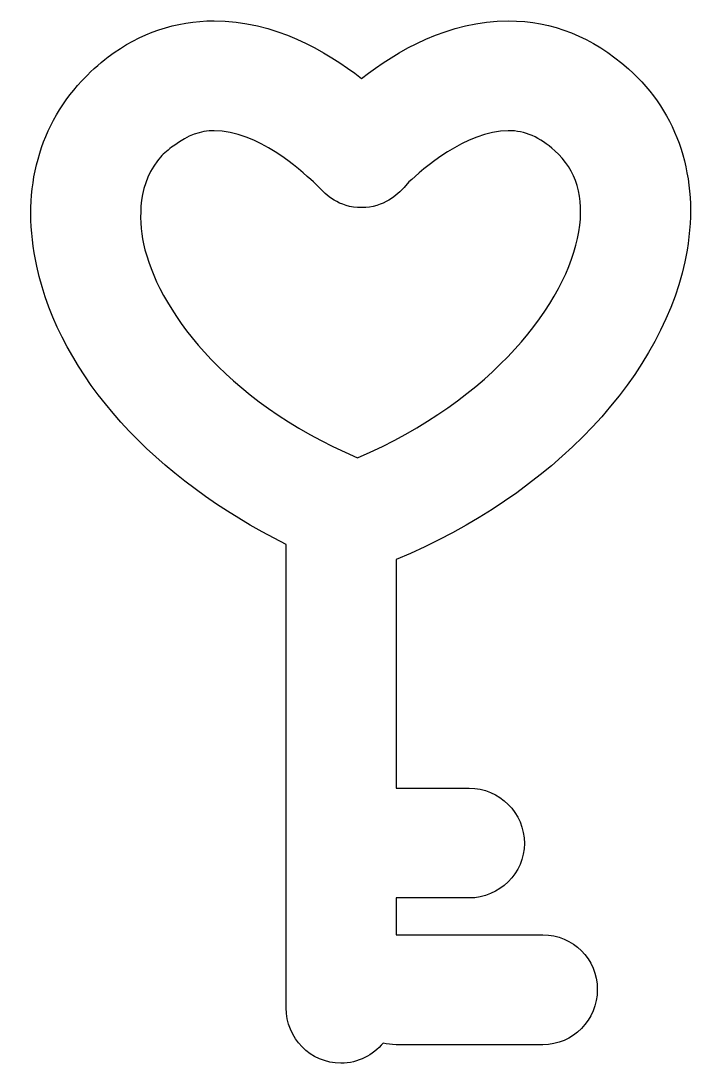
# Model space of a CAD drawing. Header units: centimetres. Extents: x -6.8 to 6.8, y -10.5 to 10.5.
import ezdxf

# ---------------------------------------------------------------- set-up
doc = ezdxf.new("R2010")
doc.units = ezdxf.units.CM
doc.header["$MEASUREMENT"] = 0
doc.layers.add('Layer 1', color=7, linetype='Continuous')

msp = doc.modelspace()

# ---------------------------------------------------------------- linework, layer by layer
at = {"layer": 'Layer 1'}
for points, knots in [([(6.55844, 5.86253), (6.80006, 7.31218), (6.38127, 8.61676), (5.38274, 9.50256), (5.38274, 9.50256), (4.65794, 10.14677), (3.8527, 10.46877), (2.96691, 10.46877), (2.96691, 10.46877), (1.77504, 10.46877), (0.72824, 9.87285), (0.01958, 9.30923), (0.01958, 9.30923), (-0.70525, 9.87285), (-1.73612, 10.46877), (-2.94391, 10.46877), (-2.94391, 10.46877), (-3.71702, 10.46877), (-4.42566, 10.22718), (-5.06986, 9.74418), (-5.06986, 9.74418), (-5.24703, 9.61527), (-5.47248, 9.40578), (-5.60136, 9.26097), (-5.60136, 9.26097), (-6.50335, 8.29453), (-6.82556, 6.97378), (-6.50335, 5.54053), (-6.50335, 5.54053), (-6.03631, 3.33398), (-4.13578, 1.25629), (-1.4945, -0.04829), (-1.4945, -0.04829), (-1.4945, -0.04829), (-1.4945, -9.35755), (-1.4945, -9.35755), (-1.4945, -9.35755), (-1.4945, -9.9694), (-1.01129, -10.4688), (-0.3992, -10.4688), (-0.3992, -10.4688), (-0.04487, -10.4688), (0.24501, -10.30777), (0.45429, -10.06618), (0.45429, -10.06618), (0.53488, -10.08235), (0.6155, -10.09827), (0.71207, -10.09827), (0.71207, -10.09827), (0.71207, -10.09827), (3.6594, -10.09827), (3.6594, -10.09827), (3.6594, -10.09827), (4.27151, -10.09827), (4.7547, -9.59913), (4.7547, -8.98702), (4.7547, -8.98702), (4.7547, -8.37496), (4.27149, -7.89194), (3.6594, -7.89194), (3.6594, -7.89194), (3.6594, -7.89194), (0.71205, -7.89194), (0.71205, -7.89194), (0.71205, -7.89194), (0.71205, -7.89194), (0.71205, -7.15095), (0.71205, -7.15095), (0.71205, -7.15095), (0.71205, -7.15095), (2.17763, -7.15095), (2.17763, -7.15095), (2.17763, -7.15095), (2.78972, -7.15095), (3.28912, -6.6516), (3.28912, -6.05587), (3.28912, -6.05587), (3.28912, -5.44376), (2.78972, -4.94438), (2.17763, -4.94438), (2.17763, -4.94438), (2.17763, -4.94438), (0.71205, -4.94437), (0.71205, -4.94437), (0.71205, -4.94437), (0.71205, -4.94437), (0.71205, -0.35436), (0.71205, -0.35436), (0.71205, -0.35436), (3.8527, 0.95025), (6.13968, 3.38225), (6.55844, 5.86253)], [0, 0, 0, 0, 0.04166667, 0.04166667, 0.04166667, 0.04166667, 0.08333333, 0.08333333, 0.08333333, 0.08333333, 0.125, 0.125, 0.125, 0.125, 0.16666667, 0.16666667, 0.16666667, 0.16666667, 0.20833333, 0.20833333, 0.20833333, 0.20833333, 0.25, 0.25, 0.25, 0.25, 0.29166667, 0.29166667, 0.29166667, 0.29166667, 0.33333333, 0.33333333, 0.33333333, 0.33333333, 0.375, 0.375, 0.375, 0.375, 0.41666667, 0.41666667, 0.41666667, 0.41666667, 0.45833333, 0.45833333, 0.45833333, 0.45833333, 0.5, 0.5, 0.5, 0.5, 0.54166667, 0.54166667, 0.54166667, 0.54166667, 0.58333333, 0.58333333, 0.58333333, 0.58333333, 0.625, 0.625, 0.625, 0.625, 0.66666667, 0.66666667, 0.66666667, 0.66666667, 0.70833333, 0.70833333, 0.70833333, 0.70833333, 0.75, 0.75, 0.75, 0.75, 0.79166667, 0.79166667, 0.79166667, 0.79166667, 0.83333333, 0.83333333, 0.83333333, 0.83333333, 0.875, 0.875, 0.875, 0.875, 0.91666667, 0.91666667, 0.91666667, 0.91666667, 1, 1, 1, 1]), ([(-4.36123, 5.99141), (-4.45799, 6.50674), (-4.49011, 7.21537), (-3.99095, 7.76303), (-3.99095, 7.76303), (-3.9265, 7.82748), (-3.81355, 7.92403), (-3.73317, 7.97253), (-3.73317, 7.97253), (-3.47539, 8.16565), (-3.21763, 8.26241), (-2.94389, 8.26241), (-2.94389, 8.26241), (-2.07423, 8.26241), (-1.20439, 7.47316), (-0.94684, 7.23157), (-0.94684, 7.23157), (-0.94684, 7.23157), (-0.83413, 7.11883), (-0.83413, 7.11883), (-0.83413, 7.11883), (-0.70522, 6.98995), (-0.44771, 6.71624), (0.01957, 6.71624), (0.01957, 6.71624), (0.47045, 6.71624), (0.74416, 6.98995), (0.87306, 7.11883), (0.87306, 7.11883), (0.87306, 7.11883), (0.96982, 7.23157), (0.96982, 7.23157), (0.96982, 7.23157), (1.22737, 7.47316), (2.11319, 8.26241), (2.9669, 8.26241), (2.9669, 8.26241), (3.30506, 8.26241), (3.59494, 8.13353), (3.90101, 7.85958), (3.90101, 7.85958), (4.33593, 7.47316), (4.49693, 6.92549), (4.38422, 6.233), (4.38422, 6.233), (4.1426, 4.81571), (2.67705, 2.86689), (-0.06102, 1.69122), (-0.06102, 1.69122), (-2.79911, 2.86692), (-4.08749, 4.73512), (-4.36123, 5.99141)], [0, 0, 0, 0, 0.07142857, 0.07142857, 0.07142857, 0.07142857, 0.14285714, 0.14285714, 0.14285714, 0.14285714, 0.21428571, 0.21428571, 0.21428571, 0.21428571, 0.28571429, 0.28571429, 0.28571429, 0.28571429, 0.35714286, 0.35714286, 0.35714286, 0.35714286, 0.42857143, 0.42857143, 0.42857143, 0.42857143, 0.5, 0.5, 0.5, 0.5, 0.57142857, 0.57142857, 0.57142857, 0.57142857, 0.64285714, 0.64285714, 0.64285714, 0.64285714, 0.71428571, 0.71428571, 0.71428571, 0.71428571, 0.78571429, 0.78571429, 0.78571429, 0.78571429, 0.85714286, 0.85714286, 0.85714286, 0.85714286, 1, 1, 1, 1])]:
    msp.add_open_spline(points, degree=3, knots=knots, dxfattribs=at)

doc.saveas('drawing.dxf')
